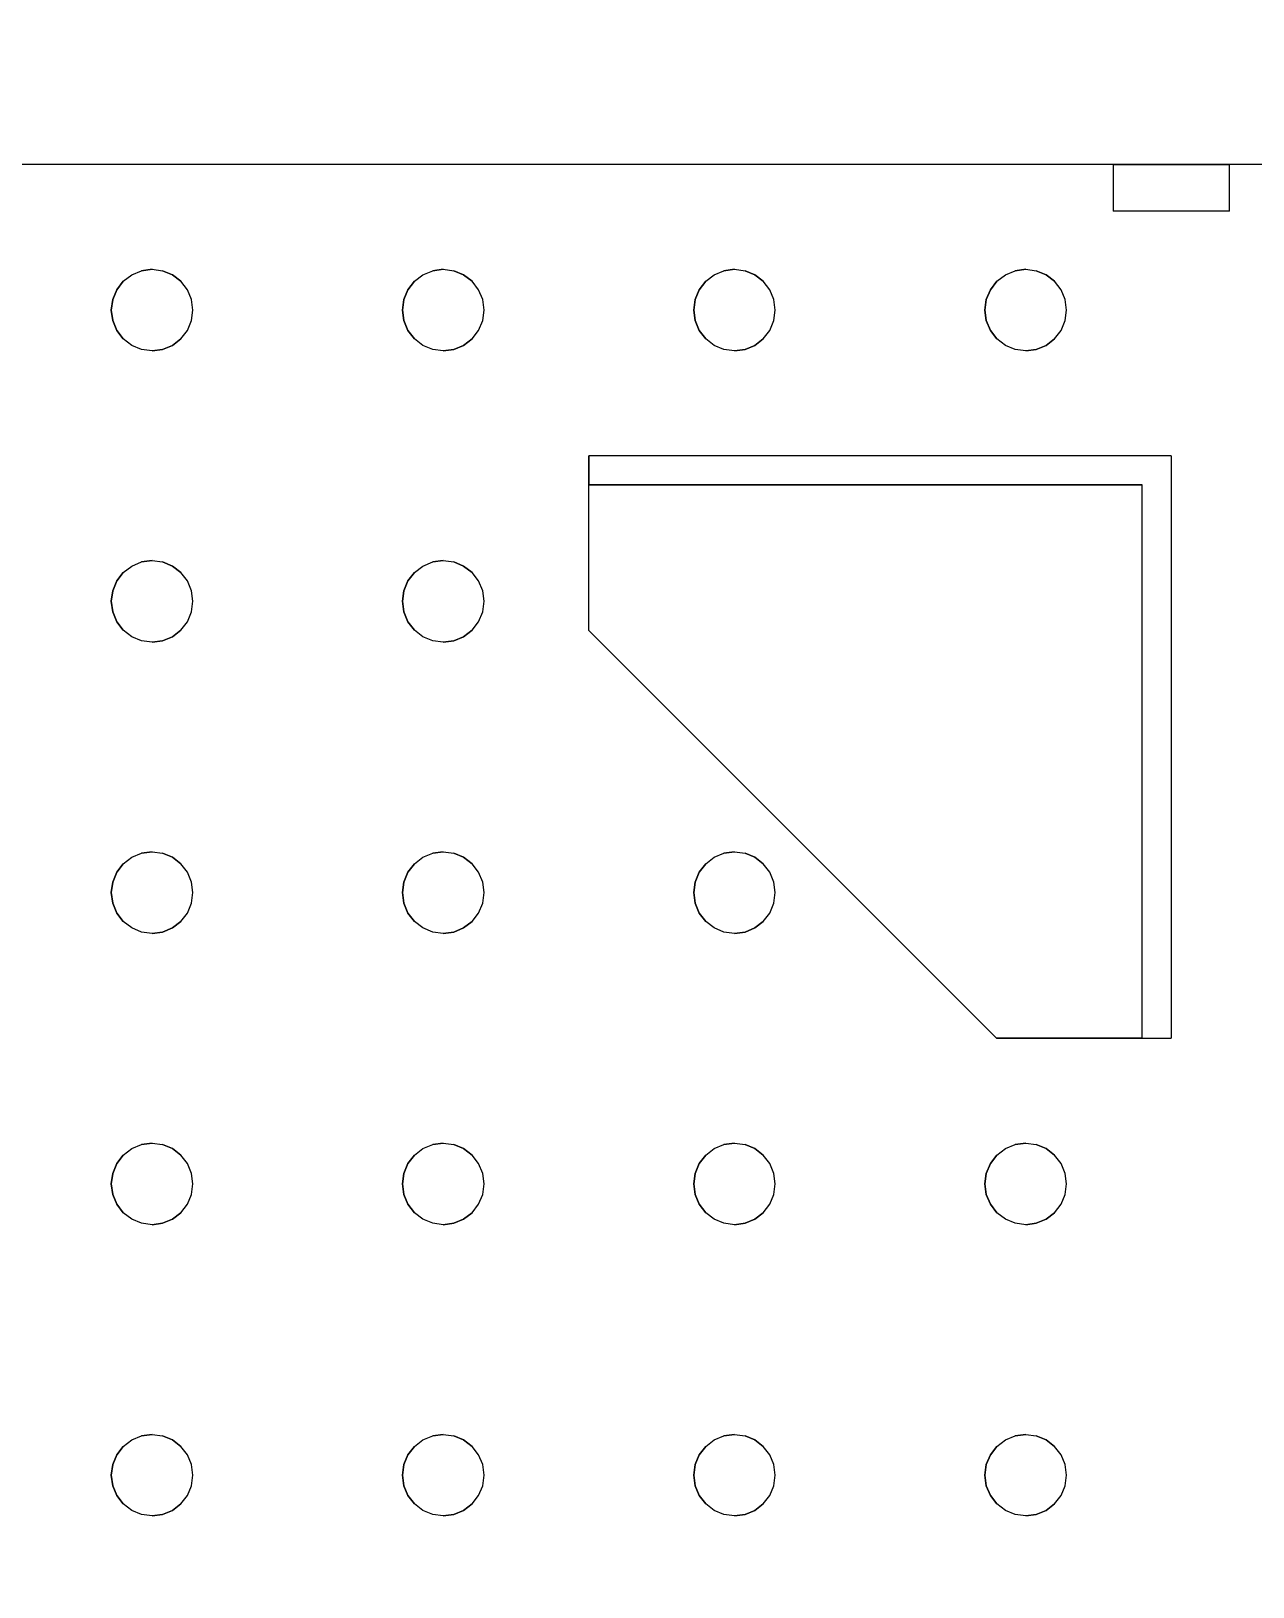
# Model space of a CAD drawing. Header units: inches. Extents: x -827 to 154, y -802 to 207.
# Drawn here: x 91.61 to 108.13, y -108.36 to -87.33 of the extents above; entities that cross this region are included whole.
import ezdxf

# ---------------------------------------------------------------- set-up
doc = ezdxf.new("R2010")
doc.units = ezdxf.units.IN
doc.header["$MEASUREMENT"] = 0
for name, color, linetype, lineweight in [('A-ANNO-DIMS', 211, 'Continuous', 9), ('A-ANNO-DIMS-48', 211, 'Continuous', 9), ('Layer0', 7, 'Continuous', 9), ('welding_bench_skp', 8, 'Continuous', 9)]:
    doc.layers.add(name, color=color, linetype=linetype, lineweight=lineweight)
doc.styles.add('Arial', font='arial.ttf', dxfattribs={"height": 4.5})
doc.dimstyles.new('Linear_-_3_32__Arial', dxfattribs={"dimscale": 12, "dimtxt": 4.591167, "dimasz": 0.5, "dimexe": 0.375, "dimexo": 0.25, "dimgap": 0.25, "dimtad": 1, "dimdec": 5, "dimrnd": 0.03125, "dimzin": 1, "dimdsep": 46, "dimlunit": 4, "dimtxsty": 'Arial', "dimblk1": 'OBLIQUE', "dimblk2": 'OBLIQUE', "dimsah": 1, "dimcen": 0.09, "dimdle": 0.375, "dimazin": 0, "dimtfac": 1, "dimtdec": 4, "dimtix": 1, "dimtmove": 0, "dimatfit": 3, "dimfxl": 1, "dimtvp": 1, "dimtfill": 1, "dimfrac": 2, "dimtolj": 1, "dimtzin": 0, "dimarcsym": 2})

# ---------------------------------------------------------------- blocks, each defined once
blk = doc.blocks.new('welding_bench_skp_11-403466-Level 1')
at = {"layer": 'Layer0'}
for p, q in [((0, 2.362), (5.512, 7.874)), ((5.512, 7.874), (0, 2.362)), ((5.512, 7.874), (7.48, 7.874)), ((5.512, 7.874), (7.48, 7.874)), ((7.48, 7.874), (7.874, 7.874)), ((7.48, 0.394), (7.48, 7.874)), ((7.48, 7.874), (7.48, 0.394)), ((7.874, 7.874), (7.48, 7.874)), ((7.874, 0), (7.874, 7.874)), ((7.874, 0), (7.874, 7.874)), ((0, 2.362), (0, 0.394)), ((0, 0.394), (0, 2.362)), ((0, 0.394), (0, 0)), ((0, 0.394), (7.48, 0.394)), ((0, 0.394), (7.48, 0.394)), ((0, 0.394), (0, 0)), ((7.874, 0), (0, 0)), ((7.874, 0), (0, 0))]:
    blk.add_line(p, q, dxfattribs=at)
blk = doc.blocks.new('welding_bench_skp_5-403460-Level 1')
at = {"layer": 'Layer0'}
for p, q in [((39.37, 4.724), (39.37, 28.74)), ((39.37, 4.724), (39.37, 28.74)), ((21.176, 17.992), (21.264, 18.106)), ((21.176, 17.992), (21.264, 18.106)), ((21.378, 18.194), (21.264, 18.106)), ((21.264, 18.106), (21.378, 18.194)), ((21.511, 18.249), (21.378, 18.194)), ((21.378, 18.194), (21.511, 18.249)), ((21.654, 18.268), (21.511, 18.249)), ((21.511, 18.249), (21.654, 18.268)), ((21.796, 18.249), (21.654, 18.268)), ((21.654, 18.268), (21.796, 18.249)), ((21.929, 18.194), (21.796, 18.249)), ((21.796, 18.249), (21.929, 18.194)), ((22.043, 18.106), (21.929, 18.194)), ((21.929, 18.194), (22.043, 18.106)), ((22.043, 18.106), (22.131, 17.992)), ((22.043, 18.106), (22.131, 17.992)), ((25.113, 17.992), (25.201, 18.106)), ((25.113, 17.992), (25.201, 18.106)), ((25.315, 18.194), (25.201, 18.106)), ((25.201, 18.106), (25.315, 18.194)), ((25.448, 18.249), (25.315, 18.194)), ((25.315, 18.194), (25.448, 18.249)), ((25.591, 18.268), (25.448, 18.249)), ((25.448, 18.249), (25.591, 18.268)), ((25.733, 18.249), (25.591, 18.268)), ((25.591, 18.268), (25.733, 18.249)), ((25.866, 18.194), (25.733, 18.249)), ((25.733, 18.249), (25.866, 18.194)), ((25.98, 18.106), (25.866, 18.194)), ((25.866, 18.194), (25.98, 18.106)), ((25.98, 18.106), (26.068, 17.992)), ((25.98, 18.106), (26.068, 17.992)), ((29.05, 17.992), (29.138, 18.106)), ((29.05, 17.992), (29.138, 18.106)), ((29.252, 18.194), (29.138, 18.106)), ((29.138, 18.106), (29.252, 18.194)), ((29.385, 18.249), (29.252, 18.194)), ((29.252, 18.194), (29.385, 18.249)), ((29.528, 18.268), (29.385, 18.249)), ((29.385, 18.249), (29.528, 18.268)), ((29.67, 18.249), (29.528, 18.268)), ((29.528, 18.268), (29.67, 18.249)), ((29.803, 18.194), (29.67, 18.249)), ((29.67, 18.249), (29.803, 18.194)), ((29.917, 18.106), (29.803, 18.194)), ((29.803, 18.194), (29.917, 18.106)), ((29.917, 18.106), (30.005, 17.992)), ((29.917, 18.106), (30.005, 17.992)), ((32.987, 17.992), (33.075, 18.106)), ((32.987, 17.992), (33.075, 18.106)), ((33.189, 18.194), (33.075, 18.106)), ((33.075, 18.106), (33.189, 18.194)), ((33.322, 18.249), (33.189, 18.194)), ((33.189, 18.194), (33.322, 18.249)), ((33.465, 18.268), (33.322, 18.249)), ((33.322, 18.249), (33.465, 18.268)), ((33.607, 18.249), (33.465, 18.268)), ((33.465, 18.268), (33.607, 18.249)), ((33.74, 18.194), (33.607, 18.249)), ((33.607, 18.249), (33.74, 18.194)), ((33.854, 18.106), (33.74, 18.194)), ((33.74, 18.194), (33.854, 18.106)), ((33.854, 18.106), (33.942, 17.992)), ((33.854, 18.106), (33.942, 17.992)), ((36.924, 17.992), (37.012, 18.106)), ((36.924, 17.992), (37.012, 18.106)), ((37.126, 18.194), (37.012, 18.106)), ((37.012, 18.106), (37.126, 18.194)), ((37.259, 18.249), (37.126, 18.194)), ((37.126, 18.194), (37.259, 18.249)), ((37.402, 18.268), (37.259, 18.249)), ((37.259, 18.249), (37.402, 18.268)), ((37.544, 18.249), (37.402, 18.268)), ((37.402, 18.268), (37.544, 18.249)), ((37.677, 18.194), (37.544, 18.249)), ((37.544, 18.249), (37.677, 18.194)), ((37.791, 18.106), (37.677, 18.194)), ((37.677, 18.194), (37.791, 18.106)), ((37.791, 18.106), (37.879, 17.992)), ((37.791, 18.106), (37.879, 17.992)), ((21.121, 17.859), (21.176, 17.992)), ((21.121, 17.859), (21.176, 17.992)), ((22.131, 17.992), (22.186, 17.859)), ((22.131, 17.992), (22.186, 17.859)), ((25.058, 17.859), (25.113, 17.992)), ((25.058, 17.859), (25.113, 17.992)), ((26.068, 17.992), (26.123, 17.859)), ((26.068, 17.992), (26.123, 17.859)), ((28.995, 17.859), (29.05, 17.992)), ((28.995, 17.859), (29.05, 17.992)), ((30.005, 17.992), (30.06, 17.859)), ((30.005, 17.992), (30.06, 17.859)), ((32.932, 17.859), (32.987, 17.992)), ((32.932, 17.859), (32.987, 17.992)), ((33.942, 17.992), (33.997, 17.859)), ((33.942, 17.992), (33.997, 17.859)), ((36.869, 17.859), (36.924, 17.992)), ((36.869, 17.859), (36.924, 17.992)), ((37.879, 17.992), (37.934, 17.859)), ((37.879, 17.992), (37.934, 17.859)), ((21.102, 17.717), (21.121, 17.859)), ((21.102, 17.717), (21.121, 17.859)), ((21.121, 17.574), (21.102, 17.717)), ((21.102, 17.717), (21.121, 17.574)), ((22.186, 17.859), (22.205, 17.717)), ((22.205, 17.717), (22.186, 17.859)), ((22.205, 17.717), (22.186, 17.574)), ((22.205, 17.717), (22.186, 17.574)), ((25.039, 17.717), (25.058, 17.859)), ((25.039, 17.717), (25.058, 17.859)), ((25.058, 17.574), (25.039, 17.717)), ((25.039, 17.717), (25.058, 17.574)), ((26.123, 17.859), (26.142, 17.717)), ((26.142, 17.717), (26.123, 17.859)), ((26.142, 17.717), (26.123, 17.574)), ((26.142, 17.717), (26.123, 17.574)), ((28.976, 17.717), (28.995, 17.859)), ((28.976, 17.717), (28.995, 17.859)), ((28.995, 17.574), (28.976, 17.717)), ((28.976, 17.717), (28.995, 17.574)), ((30.06, 17.859), (30.079, 17.717)), ((30.079, 17.717), (30.06, 17.859)), ((30.079, 17.717), (30.06, 17.574)), ((30.079, 17.717), (30.06, 17.574)), ((32.913, 17.717), (32.932, 17.859)), ((32.913, 17.717), (32.932, 17.859)), ((32.932, 17.574), (32.913, 17.717)), ((32.913, 17.717), (32.932, 17.574)), ((33.997, 17.859), (34.016, 17.717)), ((34.016, 17.717), (33.997, 17.859)), ((34.016, 17.717), (33.997, 17.574)), ((34.016, 17.717), (33.997, 17.574)), ((36.85, 17.717), (36.869, 17.859)), ((36.85, 17.717), (36.869, 17.859)), ((36.869, 17.574), (36.85, 17.717)), ((36.85, 17.717), (36.869, 17.574)), ((37.934, 17.859), (37.953, 17.717)), ((37.953, 17.717), (37.934, 17.859)), ((37.953, 17.717), (37.934, 17.574)), ((37.953, 17.717), (37.934, 17.574)), ((21.176, 17.441), (21.121, 17.574)), ((21.121, 17.574), (21.176, 17.441)), ((22.186, 17.574), (22.131, 17.441)), ((22.131, 17.441), (22.186, 17.574)), ((25.113, 17.441), (25.058, 17.574)), ((25.058, 17.574), (25.113, 17.441)), ((26.123, 17.574), (26.068, 17.441)), ((26.068, 17.441), (26.123, 17.574)), ((29.05, 17.441), (28.995, 17.574)), ((28.995, 17.574), (29.05, 17.441)), ((30.06, 17.574), (30.005, 17.441)), ((30.005, 17.441), (30.06, 17.574)), ((32.987, 17.441), (32.932, 17.574)), ((32.932, 17.574), (32.987, 17.441)), ((33.997, 17.574), (33.942, 17.441)), ((33.942, 17.441), (33.997, 17.574)), ((36.924, 17.441), (36.869, 17.574)), ((36.869, 17.574), (36.924, 17.441)), ((37.934, 17.574), (37.879, 17.441)), ((37.879, 17.441), (37.934, 17.574)), ((21.264, 17.327), (21.176, 17.441)), ((21.176, 17.441), (21.264, 17.327)), ((21.264, 17.327), (21.378, 17.239)), ((21.264, 17.327), (21.378, 17.239)), ((21.929, 17.239), (22.043, 17.327)), ((21.929, 17.239), (22.043, 17.327)), ((22.131, 17.441), (22.043, 17.327)), ((22.043, 17.327), (22.131, 17.441)), ((25.201, 17.327), (25.113, 17.441)), ((25.113, 17.441), (25.201, 17.327)), ((25.201, 17.327), (25.315, 17.239)), ((25.201, 17.327), (25.315, 17.239)), ((25.866, 17.239), (25.98, 17.327)), ((25.866, 17.239), (25.98, 17.327)), ((26.068, 17.441), (25.98, 17.327)), ((25.98, 17.327), (26.068, 17.441)), ((29.138, 17.327), (29.05, 17.441)), ((29.05, 17.441), (29.138, 17.327)), ((29.138, 17.327), (29.252, 17.239)), ((29.138, 17.327), (29.252, 17.239)), ((29.803, 17.239), (29.917, 17.327)), ((29.803, 17.239), (29.917, 17.327)), ((30.005, 17.441), (29.917, 17.327)), ((29.917, 17.327), (30.005, 17.441)), ((33.075, 17.327), (32.987, 17.441)), ((32.987, 17.441), (33.075, 17.327)), ((33.075, 17.327), (33.189, 17.239)), ((33.075, 17.327), (33.189, 17.239)), ((33.74, 17.239), (33.854, 17.327)), ((33.74, 17.239), (33.854, 17.327)), ((33.942, 17.441), (33.854, 17.327)), ((33.854, 17.327), (33.942, 17.441)), ((37.012, 17.327), (36.924, 17.441)), ((36.924, 17.441), (37.012, 17.327)), ((37.012, 17.327), (37.126, 17.239)), ((37.012, 17.327), (37.126, 17.239)), ((37.677, 17.239), (37.791, 17.327)), ((37.677, 17.239), (37.791, 17.327)), ((37.879, 17.441), (37.791, 17.327)), ((37.791, 17.327), (37.879, 17.441)), ((21.378, 17.239), (21.511, 17.184)), ((21.378, 17.239), (21.511, 17.184)), ((21.511, 17.184), (21.654, 17.165)), ((21.511, 17.184), (21.654, 17.165)), ((21.654, 17.165), (21.796, 17.184)), ((21.654, 17.165), (21.796, 17.184)), ((21.796, 17.184), (21.929, 17.239)), ((21.796, 17.184), (21.929, 17.239)), ((25.315, 17.239), (25.448, 17.184)), ((25.315, 17.239), (25.448, 17.184)), ((25.448, 17.184), (25.591, 17.165)), ((25.448, 17.184), (25.591, 17.165)), ((25.591, 17.165), (25.733, 17.184)), ((25.591, 17.165), (25.733, 17.184)), ((25.733, 17.184), (25.866, 17.239)), ((25.733, 17.184), (25.866, 17.239)), ((29.252, 17.239), (29.385, 17.184)), ((29.252, 17.239), (29.385, 17.184)), ((29.385, 17.184), (29.528, 17.165)), ((29.385, 17.184), (29.528, 17.165)), ((29.528, 17.165), (29.67, 17.184)), ((29.528, 17.165), (29.67, 17.184)), ((29.67, 17.184), (29.803, 17.239)), ((29.67, 17.184), (29.803, 17.239)), ((33.189, 17.239), (33.322, 17.184)), ((33.189, 17.239), (33.322, 17.184)), ((33.322, 17.184), (33.465, 17.165)), ((33.322, 17.184), (33.465, 17.165)), ((33.465, 17.165), (33.607, 17.184)), ((33.465, 17.165), (33.607, 17.184)), ((33.607, 17.184), (33.74, 17.239)), ((33.607, 17.184), (33.74, 17.239)), ((37.126, 17.239), (37.259, 17.184)), ((37.126, 17.239), (37.259, 17.184)), ((37.259, 17.184), (37.402, 17.165)), ((37.259, 17.184), (37.402, 17.165)), ((37.402, 17.165), (37.544, 17.184)), ((37.402, 17.165), (37.544, 17.184)), ((37.544, 17.184), (37.677, 17.239)), ((37.544, 17.184), (37.677, 17.239)), ((21.511, 14.312), (21.378, 14.257)), ((21.378, 14.257), (21.511, 14.312)), ((21.654, 14.331), (21.511, 14.312)), ((21.511, 14.312), (21.654, 14.331)), ((21.796, 14.312), (21.654, 14.331)), ((21.654, 14.331), (21.796, 14.312)), ((21.929, 14.257), (21.796, 14.312)), ((21.796, 14.312), (21.929, 14.257)), ((25.448, 14.312), (25.315, 14.257)), ((25.315, 14.257), (25.448, 14.312)), ((25.591, 14.331), (25.448, 14.312)), ((25.448, 14.312), (25.591, 14.331)), ((25.733, 14.312), (25.591, 14.331)), ((25.591, 14.331), (25.733, 14.312)), ((25.866, 14.257), (25.733, 14.312)), ((25.733, 14.312), (25.866, 14.257)), ((29.385, 14.312), (29.252, 14.257)), ((29.252, 14.257), (29.385, 14.312)), ((29.528, 14.331), (29.385, 14.312)), ((29.385, 14.312), (29.528, 14.331)), ((29.67, 14.312), (29.528, 14.331)), ((29.528, 14.331), (29.67, 14.312)), ((29.803, 14.257), (29.67, 14.312)), ((29.67, 14.312), (29.803, 14.257)), ((33.322, 14.312), (33.189, 14.257)), ((33.189, 14.257), (33.322, 14.312)), ((33.465, 14.331), (33.322, 14.312)), ((33.322, 14.312), (33.465, 14.331)), ((33.607, 14.312), (33.465, 14.331)), ((33.465, 14.331), (33.607, 14.312)), ((33.74, 14.257), (33.607, 14.312)), ((33.607, 14.312), (33.74, 14.257)), ((37.259, 14.312), (37.126, 14.257)), ((37.126, 14.257), (37.259, 14.312)), ((37.402, 14.331), (37.259, 14.312)), ((37.259, 14.312), (37.402, 14.331)), ((37.544, 14.312), (37.402, 14.331)), ((37.402, 14.331), (37.544, 14.312)), ((37.677, 14.257), (37.544, 14.312)), ((37.544, 14.312), (37.677, 14.257)), ((21.176, 14.055), (21.264, 14.169)), ((21.176, 14.055), (21.264, 14.169)), ((21.378, 14.257), (21.264, 14.169)), ((21.264, 14.169), (21.378, 14.257)), ((22.043, 14.169), (21.929, 14.257)), ((21.929, 14.257), (22.043, 14.169)), ((22.043, 14.169), (22.131, 14.055)), ((22.043, 14.169), (22.131, 14.055)), ((25.113, 14.055), (25.201, 14.169)), ((25.113, 14.055), (25.201, 14.169)), ((25.315, 14.257), (25.201, 14.169)), ((25.201, 14.169), (25.315, 14.257)), ((25.98, 14.169), (25.866, 14.257)), ((25.866, 14.257), (25.98, 14.169)), ((25.98, 14.169), (26.068, 14.055)), ((25.98, 14.169), (26.068, 14.055)), ((29.05, 14.055), (29.138, 14.169)), ((29.05, 14.055), (29.138, 14.169)), ((29.252, 14.257), (29.138, 14.169)), ((29.138, 14.169), (29.252, 14.257)), ((29.917, 14.169), (29.803, 14.257)), ((29.803, 14.257), (29.917, 14.169)), ((29.917, 14.169), (30.005, 14.055)), ((29.917, 14.169), (30.005, 14.055)), ((32.987, 14.055), (33.075, 14.169)), ((32.987, 14.055), (33.075, 14.169)), ((33.189, 14.257), (33.075, 14.169)), ((33.075, 14.169), (33.189, 14.257)), ((33.854, 14.169), (33.74, 14.257)), ((33.74, 14.257), (33.854, 14.169)), ((33.854, 14.169), (33.942, 14.055)), ((33.854, 14.169), (33.942, 14.055)), ((36.924, 14.055), (37.012, 14.169)), ((36.924, 14.055), (37.012, 14.169)), ((37.126, 14.257), (37.012, 14.169)), ((37.012, 14.169), (37.126, 14.257)), ((37.791, 14.169), (37.677, 14.257)), ((37.677, 14.257), (37.791, 14.169)), ((37.791, 14.169), (37.879, 14.055)), ((37.791, 14.169), (37.879, 14.055)), ((21.102, 13.78), (21.121, 13.922)), ((21.102, 13.78), (21.121, 13.922)), ((21.121, 13.922), (21.176, 14.055)), ((21.121, 13.922), (21.176, 14.055)), ((22.131, 14.055), (22.186, 13.922)), ((22.131, 14.055), (22.186, 13.922)), ((22.186, 13.922), (22.205, 13.78)), ((22.205, 13.78), (22.186, 13.922)), ((25.039, 13.78), (25.058, 13.922)), ((25.039, 13.78), (25.058, 13.922)), ((25.058, 13.922), (25.113, 14.055)), ((25.058, 13.922), (25.113, 14.055)), ((26.068, 14.055), (26.123, 13.922)), ((26.068, 14.055), (26.123, 13.922)), ((26.123, 13.922), (26.142, 13.78)), ((26.142, 13.78), (26.123, 13.922)), ((28.976, 13.78), (28.995, 13.922)), ((28.976, 13.78), (28.995, 13.922)), ((28.995, 13.922), (29.05, 14.055)), ((28.995, 13.922), (29.05, 14.055)), ((30.005, 14.055), (30.06, 13.922)), ((30.005, 14.055), (30.06, 13.922)), ((30.06, 13.922), (30.079, 13.78)), ((30.079, 13.78), (30.06, 13.922)), ((32.913, 13.78), (32.932, 13.922)), ((32.913, 13.78), (32.932, 13.922)), ((32.932, 13.922), (32.987, 14.055)), ((32.932, 13.922), (32.987, 14.055)), ((33.942, 14.055), (33.997, 13.922)), ((33.942, 14.055), (33.997, 13.922)), ((33.997, 13.922), (34.016, 13.78)), ((34.016, 13.78), (33.997, 13.922)), ((36.85, 13.78), (36.869, 13.922)), ((36.85, 13.78), (36.869, 13.922)), ((36.869, 13.922), (36.924, 14.055)), ((36.869, 13.922), (36.924, 14.055)), ((37.879, 14.055), (37.934, 13.922)), ((37.879, 14.055), (37.934, 13.922)), ((37.934, 13.922), (37.953, 13.78)), ((37.953, 13.78), (37.934, 13.922)), ((21.121, 13.637), (21.102, 13.78)), ((21.102, 13.78), (21.121, 13.637)), ((22.205, 13.78), (22.186, 13.637)), ((22.205, 13.78), (22.186, 13.637)), ((25.058, 13.637), (25.039, 13.78)), ((25.039, 13.78), (25.058, 13.637)), ((26.142, 13.78), (26.123, 13.637)), ((26.142, 13.78), (26.123, 13.637)), ((28.995, 13.637), (28.976, 13.78)), ((28.976, 13.78), (28.995, 13.637)), ((30.079, 13.78), (30.06, 13.637)), ((30.079, 13.78), (30.06, 13.637)), ((32.932, 13.637), (32.913, 13.78)), ((32.913, 13.78), (32.932, 13.637)), ((34.016, 13.78), (33.997, 13.637)), ((34.016, 13.78), (33.997, 13.637)), ((36.869, 13.637), (36.85, 13.78)), ((36.85, 13.78), (36.869, 13.637)), ((37.953, 13.78), (37.934, 13.637)), ((37.953, 13.78), (37.934, 13.637)), ((21.176, 13.504), (21.121, 13.637)), ((21.121, 13.637), (21.176, 13.504)), ((21.264, 13.39), (21.176, 13.504)), ((21.176, 13.504), (21.264, 13.39)), ((22.131, 13.504), (22.043, 13.39)), ((22.043, 13.39), (22.131, 13.504)), ((22.186, 13.637), (22.131, 13.504)), ((22.131, 13.504), (22.186, 13.637)), ((25.113, 13.504), (25.058, 13.637)), ((25.058, 13.637), (25.113, 13.504)), ((25.201, 13.39), (25.113, 13.504)), ((25.113, 13.504), (25.201, 13.39)), ((26.068, 13.504), (25.98, 13.39)), ((25.98, 13.39), (26.068, 13.504)), ((26.123, 13.637), (26.068, 13.504)), ((26.068, 13.504), (26.123, 13.637)), ((29.05, 13.504), (28.995, 13.637)), ((28.995, 13.637), (29.05, 13.504)), ((29.138, 13.39), (29.05, 13.504)), ((29.05, 13.504), (29.138, 13.39)), ((30.005, 13.504), (29.917, 13.39)), ((29.917, 13.39), (30.005, 13.504)), ((30.06, 13.637), (30.005, 13.504)), ((30.005, 13.504), (30.06, 13.637)), ((32.987, 13.504), (32.932, 13.637)), ((32.932, 13.637), (32.987, 13.504)), ((33.075, 13.39), (32.987, 13.504)), ((32.987, 13.504), (33.075, 13.39)), ((33.942, 13.504), (33.854, 13.39)), ((33.854, 13.39), (33.942, 13.504)), ((33.997, 13.637), (33.942, 13.504)), ((33.942, 13.504), (33.997, 13.637)), ((36.924, 13.504), (36.869, 13.637)), ((36.869, 13.637), (36.924, 13.504)), ((37.012, 13.39), (36.924, 13.504)), ((36.924, 13.504), (37.012, 13.39)), ((37.879, 13.504), (37.791, 13.39)), ((37.791, 13.39), (37.879, 13.504)), ((37.934, 13.637), (37.879, 13.504)), ((37.879, 13.504), (37.934, 13.637)), ((21.264, 13.39), (21.378, 13.302)), ((21.264, 13.39), (21.378, 13.302)), ((21.378, 13.302), (21.511, 13.247)), ((21.378, 13.302), (21.511, 13.247)), ((21.796, 13.247), (21.929, 13.302)), ((21.796, 13.247), (21.929, 13.302)), ((21.929, 13.302), (22.043, 13.39)), ((21.929, 13.302), (22.043, 13.39)), ((25.201, 13.39), (25.315, 13.302)), ((25.201, 13.39), (25.315, 13.302)), ((25.315, 13.302), (25.448, 13.247)), ((25.315, 13.302), (25.448, 13.247)), ((25.733, 13.247), (25.866, 13.302)), ((25.733, 13.247), (25.866, 13.302)), ((25.866, 13.302), (25.98, 13.39)), ((25.866, 13.302), (25.98, 13.39)), ((29.138, 13.39), (29.252, 13.302)), ((29.138, 13.39), (29.252, 13.302)), ((29.252, 13.302), (29.385, 13.247)), ((29.252, 13.302), (29.385, 13.247)), ((29.67, 13.247), (29.803, 13.302)), ((29.67, 13.247), (29.803, 13.302)), ((29.803, 13.302), (29.917, 13.39)), ((29.803, 13.302), (29.917, 13.39)), ((33.075, 13.39), (33.189, 13.302)), ((33.075, 13.39), (33.189, 13.302)), ((33.189, 13.302), (33.322, 13.247)), ((33.189, 13.302), (33.322, 13.247)), ((33.607, 13.247), (33.74, 13.302)), ((33.607, 13.247), (33.74, 13.302)), ((33.74, 13.302), (33.854, 13.39)), ((33.74, 13.302), (33.854, 13.39)), ((37.012, 13.39), (37.126, 13.302)), ((37.012, 13.39), (37.126, 13.302)), ((37.126, 13.302), (37.259, 13.247)), ((37.126, 13.302), (37.259, 13.247)), ((37.544, 13.247), (37.677, 13.302)), ((37.544, 13.247), (37.677, 13.302)), ((37.677, 13.302), (37.791, 13.39)), ((37.677, 13.302), (37.791, 13.39)), ((21.511, 13.247), (21.654, 13.228)), ((21.511, 13.247), (21.654, 13.228)), ((21.654, 13.228), (21.796, 13.247)), ((21.654, 13.228), (21.796, 13.247)), ((25.448, 13.247), (25.591, 13.228)), ((25.448, 13.247), (25.591, 13.228)), ((25.591, 13.228), (25.733, 13.247)), ((25.591, 13.228), (25.733, 13.247)), ((29.385, 13.247), (29.528, 13.228)), ((29.385, 13.247), (29.528, 13.228)), ((29.528, 13.228), (29.67, 13.247)), ((29.528, 13.228), (29.67, 13.247)), ((33.322, 13.247), (33.465, 13.228)), ((33.322, 13.247), (33.465, 13.228)), ((33.465, 13.228), (33.607, 13.247)), ((33.465, 13.228), (33.607, 13.247)), ((37.259, 13.247), (37.402, 13.228)), ((37.259, 13.247), (37.402, 13.228)), ((37.402, 13.228), (37.544, 13.247)), ((37.402, 13.228), (37.544, 13.247)), ((21.378, 10.32), (21.264, 10.232)), ((21.264, 10.232), (21.378, 10.32)), ((21.511, 10.375), (21.378, 10.32)), ((21.378, 10.32), (21.511, 10.375)), ((21.654, 10.394), (21.511, 10.375)), ((21.511, 10.375), (21.654, 10.394)), ((21.796, 10.375), (21.654, 10.394)), ((21.654, 10.394), (21.796, 10.375)), ((21.929, 10.32), (21.796, 10.375)), ((21.796, 10.375), (21.929, 10.32)), ((22.043, 10.232), (21.929, 10.32)), ((21.929, 10.32), (22.043, 10.232)), ((25.315, 10.32), (25.201, 10.232)), ((25.201, 10.232), (25.315, 10.32)), ((25.448, 10.375), (25.315, 10.32)), ((25.315, 10.32), (25.448, 10.375)), ((25.591, 10.394), (25.448, 10.375)), ((25.448, 10.375), (25.591, 10.394)), ((25.733, 10.375), (25.591, 10.394)), ((25.591, 10.394), (25.733, 10.375)), ((25.866, 10.32), (25.733, 10.375)), ((25.733, 10.375), (25.866, 10.32)), ((25.98, 10.232), (25.866, 10.32)), ((25.866, 10.32), (25.98, 10.232)), ((29.252, 10.32), (29.138, 10.232)), ((29.138, 10.232), (29.252, 10.32)), ((29.385, 10.375), (29.252, 10.32)), ((29.252, 10.32), (29.385, 10.375)), ((29.528, 10.394), (29.385, 10.375)), ((29.385, 10.375), (29.528, 10.394)), ((29.67, 10.375), (29.528, 10.394)), ((29.528, 10.394), (29.67, 10.375)), ((29.803, 10.32), (29.67, 10.375)), ((29.67, 10.375), (29.803, 10.32)), ((29.917, 10.232), (29.803, 10.32)), ((29.803, 10.32), (29.917, 10.232)), ((37.126, 10.32), (37.012, 10.232)), ((37.012, 10.232), (37.126, 10.32)), ((37.259, 10.375), (37.126, 10.32)), ((37.126, 10.32), (37.259, 10.375)), ((37.402, 10.394), (37.259, 10.375)), ((37.259, 10.375), (37.402, 10.394)), ((37.544, 10.375), (37.402, 10.394)), ((37.402, 10.394), (37.544, 10.375)), ((37.677, 10.32), (37.544, 10.375)), ((37.544, 10.375), (37.677, 10.32)), ((37.791, 10.232), (37.677, 10.32)), ((37.677, 10.32), (37.791, 10.232)), ((21.121, 9.985), (21.176, 10.118)), ((21.121, 9.985), (21.176, 10.118)), ((21.176, 10.118), (21.264, 10.232)), ((21.176, 10.118), (21.264, 10.232)), ((22.043, 10.232), (22.131, 10.118)), ((22.043, 10.232), (22.131, 10.118)), ((22.131, 10.118), (22.186, 9.985)), ((22.131, 10.118), (22.186, 9.985)), ((25.058, 9.985), (25.113, 10.118)), ((25.058, 9.985), (25.113, 10.118)), ((25.113, 10.118), (25.201, 10.232)), ((25.113, 10.118), (25.201, 10.232)), ((25.98, 10.232), (26.068, 10.118)), ((25.98, 10.232), (26.068, 10.118)), ((26.068, 10.118), (26.123, 9.985)), ((26.068, 10.118), (26.123, 9.985)), ((28.995, 9.985), (29.05, 10.118)), ((28.995, 9.985), (29.05, 10.118)), ((29.05, 10.118), (29.138, 10.232)), ((29.05, 10.118), (29.138, 10.232)), ((29.917, 10.232), (30.005, 10.118)), ((29.917, 10.232), (30.005, 10.118)), ((30.005, 10.118), (30.06, 9.985)), ((30.005, 10.118), (30.06, 9.985)), ((36.869, 9.985), (36.924, 10.118)), ((36.869, 9.985), (36.924, 10.118)), ((36.924, 10.118), (37.012, 10.232)), ((36.924, 10.118), (37.012, 10.232)), ((37.791, 10.232), (37.879, 10.118)), ((37.791, 10.232), (37.879, 10.118)), ((37.879, 10.118), (37.934, 9.985)), ((37.879, 10.118), (37.934, 9.985)), ((21.102, 9.843), (21.121, 9.985)), ((21.102, 9.843), (21.121, 9.985)), ((22.186, 9.985), (22.205, 9.843)), ((22.205, 9.843), (22.186, 9.985)), ((25.039, 9.843), (25.058, 9.985)), ((25.039, 9.843), (25.058, 9.985)), ((26.123, 9.985), (26.142, 9.843)), ((26.142, 9.843), (26.123, 9.985)), ((28.976, 9.843), (28.995, 9.985)), ((28.976, 9.843), (28.995, 9.985)), ((30.06, 9.985), (30.079, 9.843)), ((30.079, 9.843), (30.06, 9.985)), ((36.85, 9.843), (36.869, 9.985)), ((36.85, 9.843), (36.869, 9.985)), ((37.934, 9.985), (37.953, 9.843)), ((37.953, 9.843), (37.934, 9.985)), ((21.121, 9.7), (21.102, 9.843)), ((21.102, 9.843), (21.121, 9.7)), ((21.176, 9.567), (21.121, 9.7)), ((21.121, 9.7), (21.176, 9.567)), ((22.186, 9.7), (22.131, 9.567)), ((22.131, 9.567), (22.186, 9.7)), ((22.205, 9.843), (22.186, 9.7)), ((22.205, 9.843), (22.186, 9.7)), ((25.058, 9.7), (25.039, 9.843)), ((25.039, 9.843), (25.058, 9.7)), ((25.113, 9.567), (25.058, 9.7)), ((25.058, 9.7), (25.113, 9.567)), ((26.123, 9.7), (26.068, 9.567)), ((26.068, 9.567), (26.123, 9.7)), ((26.142, 9.843), (26.123, 9.7)), ((26.142, 9.843), (26.123, 9.7)), ((28.995, 9.7), (28.976, 9.843)), ((28.976, 9.843), (28.995, 9.7)), ((29.05, 9.567), (28.995, 9.7)), ((28.995, 9.7), (29.05, 9.567)), ((30.06, 9.7), (30.005, 9.567)), ((30.005, 9.567), (30.06, 9.7)), ((30.079, 9.843), (30.06, 9.7)), ((30.079, 9.843), (30.06, 9.7)), ((36.869, 9.7), (36.85, 9.843)), ((36.85, 9.843), (36.869, 9.7)), ((36.924, 9.567), (36.869, 9.7)), ((36.869, 9.7), (36.924, 9.567)), ((37.934, 9.7), (37.879, 9.567)), ((37.879, 9.567), (37.934, 9.7)), ((37.953, 9.843), (37.934, 9.7)), ((37.953, 9.843), (37.934, 9.7)), ((21.264, 9.453), (21.176, 9.567)), ((21.176, 9.567), (21.264, 9.453)), ((22.131, 9.567), (22.043, 9.453)), ((22.043, 9.453), (22.131, 9.567)), ((25.201, 9.453), (25.113, 9.567)), ((25.113, 9.567), (25.201, 9.453)), ((26.068, 9.567), (25.98, 9.453)), ((25.98, 9.453), (26.068, 9.567)), ((29.138, 9.453), (29.05, 9.567)), ((29.05, 9.567), (29.138, 9.453)), ((30.005, 9.567), (29.917, 9.453)), ((29.917, 9.453), (30.005, 9.567)), ((37.012, 9.453), (36.924, 9.567)), ((36.924, 9.567), (37.012, 9.453)), ((37.879, 9.567), (37.791, 9.453)), ((37.791, 9.453), (37.879, 9.567)), ((21.264, 9.453), (21.378, 9.365)), ((21.264, 9.453), (21.378, 9.365)), ((21.378, 9.365), (21.511, 9.31)), ((21.378, 9.365), (21.511, 9.31)), ((21.511, 9.31), (21.654, 9.291)), ((21.511, 9.31), (21.654, 9.291)), ((21.654, 9.291), (21.796, 9.31)), ((21.654, 9.291), (21.796, 9.31)), ((21.796, 9.31), (21.929, 9.365)), ((21.796, 9.31), (21.929, 9.365)), ((21.929, 9.365), (22.043, 9.453)), ((21.929, 9.365), (22.043, 9.453)), ((25.201, 9.453), (25.315, 9.365)), ((25.201, 9.453), (25.315, 9.365)), ((25.315, 9.365), (25.448, 9.31)), ((25.315, 9.365), (25.448, 9.31)), ((25.448, 9.31), (25.591, 9.291)), ((25.448, 9.31), (25.591, 9.291)), ((25.591, 9.291), (25.733, 9.31)), ((25.591, 9.291), (25.733, 9.31)), ((25.733, 9.31), (25.866, 9.365)), ((25.733, 9.31), (25.866, 9.365)), ((25.866, 9.365), (25.98, 9.453)), ((25.866, 9.365), (25.98, 9.453)), ((29.138, 9.453), (29.252, 9.365)), ((29.138, 9.453), (29.252, 9.365)), ((29.252, 9.365), (29.385, 9.31)), ((29.252, 9.365), (29.385, 9.31)), ((29.385, 9.31), (29.528, 9.291)), ((29.385, 9.31), (29.528, 9.291)), ((29.528, 9.291), (29.67, 9.31)), ((29.528, 9.291), (29.67, 9.31)), ((29.67, 9.31), (29.803, 9.365)), ((29.67, 9.31), (29.803, 9.365)), ((29.803, 9.365), (29.917, 9.453)), ((29.803, 9.365), (29.917, 9.453)), ((37.012, 9.453), (37.126, 9.365)), ((37.012, 9.453), (37.126, 9.365)), ((37.126, 9.365), (37.259, 9.31)), ((37.126, 9.365), (37.259, 9.31)), ((37.259, 9.31), (37.402, 9.291)), ((37.259, 9.31), (37.402, 9.291)), ((37.402, 9.291), (37.544, 9.31)), ((37.402, 9.291), (37.544, 9.31)), ((37.544, 9.31), (37.677, 9.365)), ((37.544, 9.31), (37.677, 9.365)), ((37.677, 9.365), (37.791, 9.453)), ((37.677, 9.365), (37.791, 9.453)), ((21.378, 6.383), (21.264, 6.295)), ((21.264, 6.295), (21.378, 6.383)), ((21.511, 6.438), (21.378, 6.383)), ((21.378, 6.383), (21.511, 6.438)), ((21.654, 6.457), (21.511, 6.438)), ((21.511, 6.438), (21.654, 6.457)), ((21.796, 6.438), (21.654, 6.457)), ((21.654, 6.457), (21.796, 6.438)), ((21.929, 6.383), (21.796, 6.438)), ((21.796, 6.438), (21.929, 6.383)), ((22.043, 6.295), (21.929, 6.383)), ((21.929, 6.383), (22.043, 6.295)), ((25.315, 6.383), (25.201, 6.295)), ((25.201, 6.295), (25.315, 6.383)), ((25.448, 6.438), (25.315, 6.383)), ((25.315, 6.383), (25.448, 6.438)), ((25.591, 6.457), (25.448, 6.438)), ((25.448, 6.438), (25.591, 6.457)), ((25.733, 6.438), (25.591, 6.457)), ((25.591, 6.457), (25.733, 6.438)), ((25.866, 6.383), (25.733, 6.438)), ((25.733, 6.438), (25.866, 6.383)), ((25.98, 6.295), (25.866, 6.383)), ((25.866, 6.383), (25.98, 6.295)), ((37.126, 6.383), (37.012, 6.295)), ((37.012, 6.295), (37.126, 6.383)), ((37.259, 6.438), (37.126, 6.383)), ((37.126, 6.383), (37.259, 6.438)), ((37.402, 6.457), (37.259, 6.438)), ((37.259, 6.438), (37.402, 6.457)), ((37.544, 6.438), (37.402, 6.457)), ((37.402, 6.457), (37.544, 6.438)), ((37.677, 6.383), (37.544, 6.438)), ((37.544, 6.438), (37.677, 6.383)), ((37.791, 6.295), (37.677, 6.383)), ((37.677, 6.383), (37.791, 6.295)), ((21.121, 6.048), (21.176, 6.181)), ((21.121, 6.048), (21.176, 6.181)), ((21.176, 6.181), (21.264, 6.295)), ((21.176, 6.181), (21.264, 6.295)), ((22.043, 6.295), (22.131, 6.181)), ((22.043, 6.295), (22.131, 6.181)), ((22.131, 6.181), (22.186, 6.048)), ((22.131, 6.181), (22.186, 6.048)), ((25.058, 6.048), (25.113, 6.181)), ((25.058, 6.048), (25.113, 6.181)), ((25.113, 6.181), (25.201, 6.295)), ((25.113, 6.181), (25.201, 6.295)), ((25.98, 6.295), (26.068, 6.181)), ((25.98, 6.295), (26.068, 6.181)), ((26.068, 6.181), (26.123, 6.048)), ((26.068, 6.181), (26.123, 6.048)), ((36.869, 6.048), (36.924, 6.181)), ((36.869, 6.048), (36.924, 6.181)), ((36.924, 6.181), (37.012, 6.295)), ((36.924, 6.181), (37.012, 6.295)), ((37.791, 6.295), (37.879, 6.181)), ((37.791, 6.295), (37.879, 6.181)), ((37.879, 6.181), (37.934, 6.048)), ((37.879, 6.181), (37.934, 6.048)), ((21.102, 5.906), (21.121, 6.048)), ((21.102, 5.906), (21.121, 6.048)), ((21.121, 5.763), (21.102, 5.906)), ((21.102, 5.906), (21.121, 5.763)), ((22.186, 6.048), (22.205, 5.906)), ((22.205, 5.906), (22.186, 6.048)), ((22.205, 5.906), (22.186, 5.763)), ((22.205, 5.906), (22.186, 5.763)), ((25.039, 5.906), (25.058, 6.048)), ((25.039, 5.906), (25.058, 6.048)), ((25.058, 5.763), (25.039, 5.906)), ((25.039, 5.906), (25.058, 5.763)), ((26.123, 6.048), (26.142, 5.906)), ((26.142, 5.906), (26.123, 6.048)), ((26.142, 5.906), (26.123, 5.763)), ((26.142, 5.906), (26.123, 5.763)), ((36.85, 5.906), (36.869, 6.048)), ((36.85, 5.906), (36.869, 6.048)), ((36.869, 5.763), (36.85, 5.906)), ((36.85, 5.906), (36.869, 5.763)), ((37.934, 6.048), (37.953, 5.906)), ((37.953, 5.906), (37.934, 6.048)), ((37.953, 5.906), (37.934, 5.763)), ((37.953, 5.906), (37.934, 5.763)), ((21.176, 5.63), (21.121, 5.763)), ((21.121, 5.763), (21.176, 5.63)), ((22.186, 5.763), (22.131, 5.63)), ((22.131, 5.63), (22.186, 5.763)), ((25.113, 5.63), (25.058, 5.763)), ((25.058, 5.763), (25.113, 5.63)), ((26.123, 5.763), (26.068, 5.63)), ((26.068, 5.63), (26.123, 5.763)), ((36.924, 5.63), (36.869, 5.763)), ((36.869, 5.763), (36.924, 5.63)), ((37.934, 5.763), (37.879, 5.63)), ((37.879, 5.63), (37.934, 5.763)), ((21.264, 5.516), (21.176, 5.63)), ((21.176, 5.63), (21.264, 5.516)), ((21.264, 5.516), (21.378, 5.428)), ((21.264, 5.516), (21.378, 5.428)), ((21.929, 5.428), (22.043, 5.516)), ((21.929, 5.428), (22.043, 5.516)), ((22.131, 5.63), (22.043, 5.516)), ((22.043, 5.516), (22.131, 5.63)), ((25.201, 5.516), (25.113, 5.63)), ((25.113, 5.63), (25.201, 5.516)), ((25.201, 5.516), (25.315, 5.428)), ((25.201, 5.516), (25.315, 5.428)), ((25.866, 5.428), (25.98, 5.516)), ((25.866, 5.428), (25.98, 5.516)), ((26.068, 5.63), (25.98, 5.516)), ((25.98, 5.516), (26.068, 5.63)), ((37.012, 5.516), (36.924, 5.63)), ((36.924, 5.63), (37.012, 5.516)), ((37.012, 5.516), (37.126, 5.428)), ((37.012, 5.516), (37.126, 5.428)), ((37.677, 5.428), (37.791, 5.516)), ((37.677, 5.428), (37.791, 5.516)), ((37.879, 5.63), (37.791, 5.516)), ((37.791, 5.516), (37.879, 5.63)), ((21.378, 5.428), (21.511, 5.373)), ((21.378, 5.428), (21.511, 5.373)), ((21.511, 5.373), (21.654, 5.354)), ((21.511, 5.373), (21.654, 5.354)), ((21.654, 5.354), (21.796, 5.373)), ((21.654, 5.354), (21.796, 5.373)), ((21.796, 5.373), (21.929, 5.428)), ((21.796, 5.373), (21.929, 5.428)), ((25.315, 5.428), (25.448, 5.373)), ((25.315, 5.428), (25.448, 5.373)), ((25.448, 5.373), (25.591, 5.354)), ((25.448, 5.373), (25.591, 5.354)), ((25.591, 5.354), (25.733, 5.373)), ((25.591, 5.354), (25.733, 5.373)), ((25.733, 5.373), (25.866, 5.428)), ((25.733, 5.373), (25.866, 5.428)), ((37.126, 5.428), (37.259, 5.373)), ((37.126, 5.428), (37.259, 5.373)), ((37.259, 5.373), (37.402, 5.354)), ((37.259, 5.373), (37.402, 5.354)), ((37.402, 5.354), (37.544, 5.373)), ((37.402, 5.354), (37.544, 5.373)), ((37.544, 5.373), (37.677, 5.428)), ((37.544, 5.373), (37.677, 5.428)), ((38.74, 3.15), (38.74, 4.724)), ((39.37, 4.724), (38.74, 4.724)), ((39.37, 4.724), (38.74, 4.724)), ((38.74, 3.15), (38.74, 4.724)), ((38.74, 3.15), (39.37, 3.15)), ((38.74, 3.15), (39.37, 3.15)), ((39.37, 0), (39.37, 3.15)), ((39.37, 0), (39.37, 3.15))]:
    blk.add_line(p, q, dxfattribs=at)
blk = doc.blocks.new('welding_bench_skp_3-403458-Level 1')
at = {"layer": 'Layer0'}
for p, q in [((0.63, 4.724), (0.63, 3.15)), ((0.63, 3.15), (0.63, 4.724))]:
    blk.add_line(p, q, dxfattribs=at)
blk = doc.blocks.new('welding_bench_skp_1-403456-Level 1')
for name, p in [('welding_bench_skp_5-403460-Level 1', (-0.236, -0.236)), ('welding_bench_skp_3-403458-Level 1', (38.504, -0.236)), ('welding_bench_skp_11-403466-Level 1', (27.323, 3.701))]:
    blk.add_blockref(name, p)
blk = doc.blocks.new('welding_bench_skp-403450-Level 1')
blk.add_blockref('welding_bench_skp_1-403456-Level 1', (0, 0))
blk = doc.blocks.new('DIMBLOCK3-Level 1')
at = {"layer": 'A-ANNO-DIMS-48'}
for p, q in [((149.165, 128.024), (149.165, -235.976)), ((46.104, 123.524), (153.665, 123.524)), ((149.165, 123.524), (46.104, 123.524)), ((46.104, -231.476), (153.665, -231.476)), ((149.165, -231.476), (46.104, -231.476))]:
    blk.add_line(p, q, dxfattribs=at)
at = {"layer": 'A-ANNO-DIMS-48', "lineweight": 50}
for p, q in [((149.165, 123.524), (146.165, 126.524)), ((149.165, 123.524), (152.165, 120.524)), ((149.165, -231.476), (146.165, -228.476)), ((149.165, -231.476), (152.165, -234.476))]:
    blk.add_line(p, q, dxfattribs=at)
at = {"layer": 'A-ANNO-DIMS-48', "color": 0, "insert": (140.323, -63.724), "char_height": 4.5, "width": 23.39376, "attachment_point": 1, "rotation": 90, "line_spacing_factor": 0.941778, "style": 'Arial', "bg_fill": 3, "box_fill_scale": 1.25, "bg_fill_color": 256, "bg_fill_true_color": 13158600, "bg_fill_transparency": 0}
blk.add_mtext('29\' - 7"', dxfattribs=at)
blk = doc.blocks.new('_Oblique')
at = {"color": 0, "linetype": 'ByBlock', "lineweight": -2}
blk.add_line((-0.5, -0.5), (0.5, 0.5), dxfattribs=at)

msp = doc.modelspace()

# ---------------------------------------------------------------- block references
at = {"layer": 'welding_bench_skp', "color": 7, "rotation": 90.0000000000004}
msp.add_blockref('welding_bench_skp-403450-Level 1', (110.724377, -128.267836), dxfattribs=at)

# ---------------------------------------------------------------- next in the draw order: dimensions: what is measured, and where the dimension line sits
at = {"layer": 'A-ANNO-DIMS'}
dim = msp.add_linear_dim(base=(149.16527, -231.476424), p1=(43.104386, 123.523576), p2=(43.104386, -231.476424), angle=90, dimstyle='Linear_-_3_32__Arial', override={"dimpost": '<>', "dimfxl": 355}, dxfattribs=at)
dim.commit()
dim.dimension.update_dxf_attribs({"geometry": 'DIMBLOCK3-Level 1', "text_midpoint": (143.867692, -53.976424)})

doc.saveas('drawing.dxf')
